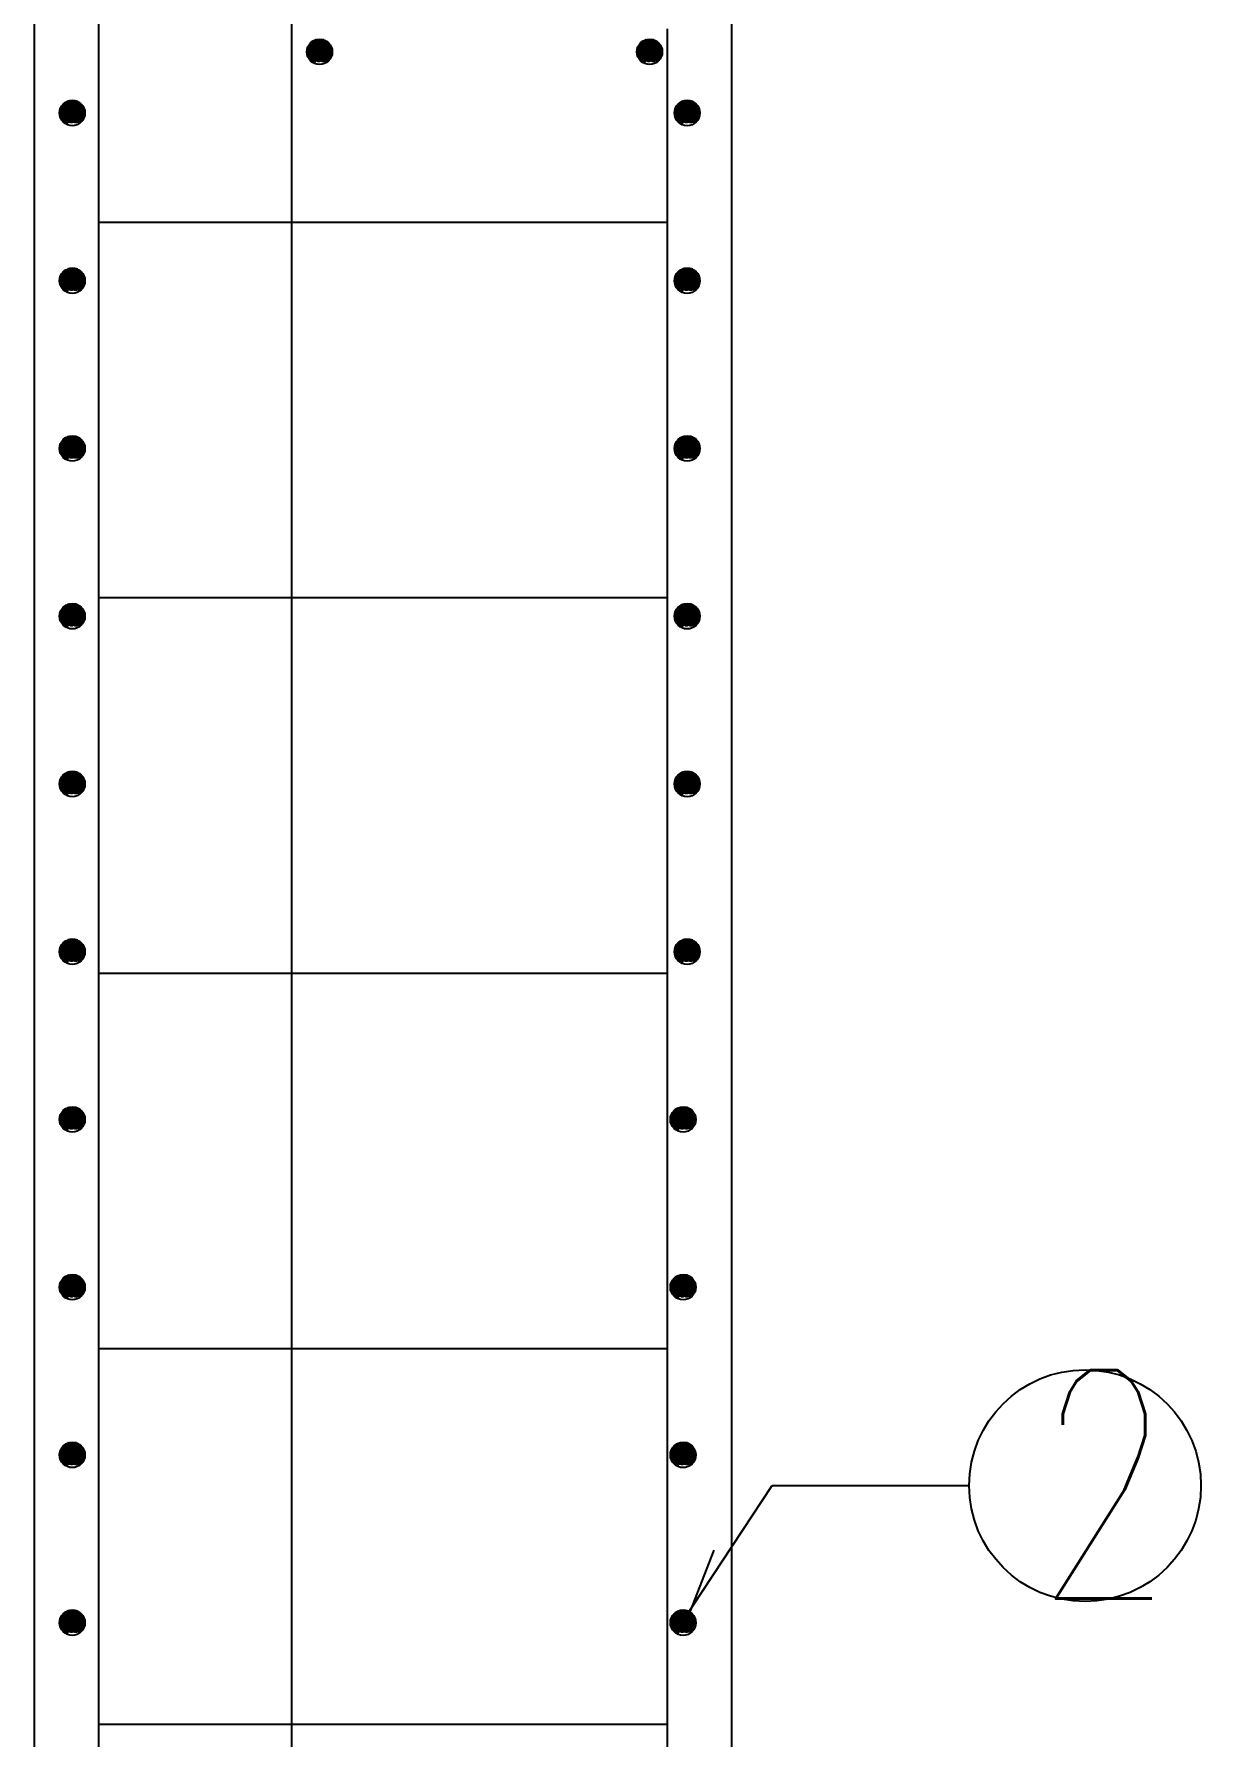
# Model space of a CAD drawing. Extents: x 5781 to 12795, y 1434 to 2653.
# Drawn here: x 8688.27 to 8703.6, y 2017.48 to 2039.85 of the extents above; entities that cross this region are included whole.
import ezdxf

# ---------------------------------------------------------------- set-up
doc = ezdxf.new("R2010")
doc.units = 0
doc.header["$LTSCALE"] = 5
doc.layers.get('0').update_dxf_attribs({"linetype": 'CONTINUOUS'})
for name, color, linetype in [('尺寸标注', 4, 'CONTINUOUS'), ('文字字符', 7, 'CONTINUOUS'), ('补充', 1, 'CONTINUOUS')]:
    doc.layers.add(name, color=color, linetype=linetype)
doc.styles.get("Standard").update_dxf_attribs({"font": 'simplex1.shx', "width": 0.7, "bigfont": 'hztxt.shx'})

msp = doc.modelspace()

# ---------------------------------------------------------------- hatches: boundary and pattern name
h = msp.add_hatch()
h.set_pattern_fill('BRICK', color=3, scale=0.451007, style=0)
h.set_pattern_definition([(180, (14703.76213, 3401.70182), (0, -0.1127516779), []), (270, (14703.76213, 3401.70182), (0.225503356, -1e-17), [0.112751678, -0.112751678]), (270, (14703.64938, 3401.70182), (0.225503356, -1e-17), [-0.112751678, 0.112751678])])
h.paths.add_polyline_path([(8692.1899, 2039.6119, 1.0000006), (8691.8562, 2039.6119, 1.0000006)])
h = msp.add_hatch()
h.set_pattern_fill('EARTH', color=3, scale=0.112752, style=0)
h.set_pattern_definition([(180, (10199.48768, 2380.046467), (-0.02818791946, -0.02818791946), [0.0281879195, -0.0281879195]), (180, (10199.48768, 2380.035897), (-0.02818791946, -0.02818791946), [0.0281879195, -0.0281879195]), (180, (10199.48768, 2380.025327), (-0.02818791946, -0.02818791946), [0.0281879195, -0.0281879195]), (270, (10199.484157, 2380.021803), (0.02818791946, -0.02818791946), [0.0281879195, -0.0281879195]), (270, (10199.473587, 2380.021803), (0.02818791946, -0.02818791946), [0.0281879195, -0.0281879195]), (270, (10199.463016, 2380.021803), (0.02818791946, -0.02818791946), [0.0281879195, -0.0281879195])])
h.paths.add_polyline_path([(8691.918, 2039.4823), (8692.0417, 2039.4823), (8692.0417, 2039.7778, 0.4474167), (8691.8562, 2039.6119, 0.2262272)])
h.paths.add_polyline_path([(8692.0417, 2039.4823), (8692.1281, 2039.4823, 0.2262272), (8692.1899, 2039.6119, 0.3817721), (8692.0417, 2039.7778)])
h = msp.add_hatch()
h.set_pattern_fill('BRICK', color=3, scale=0.451007, style=0)
h.set_pattern_definition([(180, (14708.09813, 3401.70182), (0, -0.1127516779), []), (270, (14708.09813, 3401.70182), (0.225503356, -1e-17), [0.112751678, -0.112751678]), (270, (14707.98538, 3401.70182), (0.225503356, -1e-17), [-0.112751678, 0.112751678])])
h.paths.add_polyline_path([(8696.5259, 2039.6119, 1.0000006), (8696.1922, 2039.6119, 1.0000006)])
h = msp.add_hatch()
h.set_pattern_fill('EARTH', color=3, scale=0.112752, style=0)
h.set_pattern_definition([(180, (10203.823687, 2380.046467), (-0.02818791946, -0.02818791946), [0.0281879195, -0.0281879195]), (180, (10203.823687, 2380.035897), (-0.02818791946, -0.02818791946), [0.0281879195, -0.0281879195]), (180, (10203.823687, 2380.025327), (-0.02818791946, -0.02818791946), [0.0281879195, -0.0281879195]), (270, (10203.820164, 2380.021803), (0.02818791946, -0.02818791946), [0.0281879195, -0.0281879195]), (270, (10203.809593, 2380.021803), (0.02818791946, -0.02818791946), [0.0281879195, -0.0281879195]), (270, (10203.799023, 2380.021803), (0.02818791946, -0.02818791946), [0.0281879195, -0.0281879195])])
h.paths.add_polyline_path([(8696.254, 2039.4823), (8696.3777, 2039.4823), (8696.3777, 2039.7778, 0.4474167), (8696.1922, 2039.6119, 0.2262272)])
h.paths.add_polyline_path([(8696.3777, 2039.4823), (8696.4641, 2039.4823, 0.2262272), (8696.5259, 2039.6119, 0.3817721), (8696.3777, 2039.7778)])
h = msp.add_hatch()
h.set_pattern_fill('EARTH', color=3, scale=0.112752, style=0)
h.set_pattern_definition([(180, (10196.23928, 2379.243206), (-0.02818791946, -0.02818791946), [0.0281879195, -0.0281879195]), (180, (10196.23928, 2379.232636), (-0.02818791946, -0.02818791946), [0.0281879195, -0.0281879195]), (180, (10196.23928, 2379.222065), (-0.02818791946, -0.02818791946), [0.0281879195, -0.0281879195]), (270, (10196.235756, 2379.218542), (0.02818791946, -0.02818791946), [0.0281879195, -0.0281879195]), (270, (10196.225185, 2379.218542), (0.02818791946, -0.02818791946), [0.0281879195, -0.0281879195]), (270, (10196.214615, 2379.218542), (0.02818791946, -0.02818791946), [0.0281879195, -0.0281879195])])
h.paths.add_polyline_path([(8688.6696, 2038.679), (8688.7933, 2038.679), (8688.7933, 2038.9745, 0.4474167), (8688.6078, 2038.8087, 0.2262272)])
h.paths.add_polyline_path([(8688.7933, 2038.679), (8688.8797, 2038.679, 0.2262272), (8688.9415, 2038.8087, 0.3817721), (8688.7933, 2038.9745)])
h = msp.add_hatch()
h.set_pattern_fill('BRICK', color=3, scale=0.451007, style=0)
h.set_pattern_definition([(180, (14700.51373, 3400.89856), (0, -0.1127516779), []), (270, (14700.51373, 3400.89856), (0.225503356, -1e-17), [0.112751678, -0.112751678]), (270, (14700.40097, 3400.89856), (0.225503356, -1e-17), [-0.112751678, 0.112751678])])
h.paths.add_polyline_path([(8688.9415, 2038.8087, 1.0000006), (8688.6078, 2038.8087, 1.0000006)])
h = msp.add_hatch()
h.set_pattern_fill('BRICK', color=3, scale=0.451007, style=0)
h.set_pattern_definition([(180, (14708.59126, 3400.89856), (0, -0.1127516779), []), (270, (14708.59126, 3400.89856), (0.225503356, -1e-17), [0.112751678, -0.112751678]), (270, (14708.4785, 3400.89856), (0.225503356, -1e-17), [-0.112751678, 0.112751678])])
h.paths.add_polyline_path([(8697.0191, 2038.8087, 1.0000006), (8696.6853, 2038.8087, 1.0000006)])
h = msp.add_hatch()
h.set_pattern_fill('EARTH', color=3, scale=0.112752, style=0)
h.set_pattern_definition([(180, (10204.316816, 2379.243206), (-0.02818791946, -0.02818791946), [0.0281879195, -0.0281879195]), (180, (10204.316816, 2379.232636), (-0.02818791946, -0.02818791946), [0.0281879195, -0.0281879195]), (180, (10204.316816, 2379.222065), (-0.02818791946, -0.02818791946), [0.0281879195, -0.0281879195]), (270, (10204.313292, 2379.218542), (0.02818791946, -0.02818791946), [0.0281879195, -0.0281879195]), (270, (10204.302722, 2379.218542), (0.02818791946, -0.02818791946), [0.0281879195, -0.0281879195]), (270, (10204.29215, 2379.218542), (0.02818791946, -0.02818791946), [0.0281879195, -0.0281879195])])
h.paths.add_polyline_path([(8696.7472, 2038.679), (8696.8709, 2038.679), (8696.8709, 2038.9745, 0.4474167), (8696.6853, 2038.8087, 0.2262272)])
h.paths.add_polyline_path([(8696.8709, 2038.679), (8696.9572, 2038.679, 0.2262272), (8697.0191, 2038.8087, 0.3817721), (8696.8709, 2038.9745)])
h = msp.add_hatch()
h.set_pattern_fill('EARTH', color=3, scale=0.112752, style=0)
h.set_pattern_definition([(180, (10196.23928, 2377.039616), (-0.02818791946, -0.02818791946), [0.0281879195, -0.0281879195]), (180, (10196.23928, 2377.029045), (-0.02818791946, -0.02818791946), [0.0281879195, -0.0281879195]), (180, (10196.23928, 2377.018475), (-0.02818791946, -0.02818791946), [0.0281879195, -0.0281879195]), (270, (10196.235756, 2377.01495), (0.02818791946, -0.02818791946), [0.0281879195, -0.0281879195]), (270, (10196.225185, 2377.01495), (0.02818791946, -0.02818791946), [0.0281879195, -0.0281879195]), (270, (10196.214615, 2377.01495), (0.02818791946, -0.02818791946), [0.0281879195, -0.0281879195])])
h.paths.add_polyline_path([(8688.6696, 2036.4754), (8688.7933, 2036.4754), (8688.7933, 2036.7709, 0.4474167), (8688.6078, 2036.6051, 0.2262272)])
h.paths.add_polyline_path([(8688.7933, 2036.4754), (8688.8797, 2036.4754, 0.2262272), (8688.9415, 2036.6051, 0.3817721), (8688.7933, 2036.7709)])
h = msp.add_hatch()
h.set_pattern_fill('BRICK', color=3, scale=0.451007, style=0)
h.set_pattern_definition([(180, (14700.51373, 3398.69497), (0, -0.1127516779), []), (270, (14700.51373, 3398.69497), (0.225503356, -1e-17), [0.112751678, -0.112751678]), (270, (14700.40097, 3398.69497), (0.225503356, -1e-17), [-0.112751678, 0.112751678])])
h.paths.add_polyline_path([(8688.9415, 2036.6051, 1.0000006), (8688.6078, 2036.6051, 1.0000006)])
h = msp.add_hatch()
h.set_pattern_fill('BRICK', color=3, scale=0.451007, style=0)
h.set_pattern_definition([(180, (14708.59126, 3398.69497), (0, -0.1127516779), []), (270, (14708.59126, 3398.69497), (0.225503356, -1e-17), [0.112751678, -0.112751678]), (270, (14708.4785, 3398.69497), (0.225503356, -1e-17), [-0.112751678, 0.112751678])])
h.paths.add_polyline_path([(8697.0191, 2036.6051, 1.0000006), (8696.6853, 2036.6051, 1.0000006)])
h = msp.add_hatch()
h.set_pattern_fill('EARTH', color=3, scale=0.112752, style=0)
h.set_pattern_definition([(180, (10204.316816, 2377.039616), (-0.02818791946, -0.02818791946), [0.0281879195, -0.0281879195]), (180, (10204.316816, 2377.029045), (-0.02818791946, -0.02818791946), [0.0281879195, -0.0281879195]), (180, (10204.316816, 2377.018475), (-0.02818791946, -0.02818791946), [0.0281879195, -0.0281879195]), (270, (10204.313292, 2377.01495), (0.02818791946, -0.02818791946), [0.0281879195, -0.0281879195]), (270, (10204.302722, 2377.01495), (0.02818791946, -0.02818791946), [0.0281879195, -0.0281879195]), (270, (10204.29215, 2377.01495), (0.02818791946, -0.02818791946), [0.0281879195, -0.0281879195])])
h.paths.add_polyline_path([(8696.7472, 2036.4754), (8696.8709, 2036.4754), (8696.8709, 2036.7709, 0.4474167), (8696.6853, 2036.6051, 0.2262272)])
h.paths.add_polyline_path([(8696.8709, 2036.4754), (8696.9572, 2036.4754, 0.2262272), (8697.0191, 2036.6051, 0.3817721), (8696.8709, 2036.7709)])
h = msp.add_hatch()
h.set_pattern_fill('EARTH', color=3, scale=0.112752, style=0)
h.set_pattern_definition([(180, (10196.23928, 2374.836025), (-0.02818791946, -0.02818791946), [0.0281879195, -0.0281879195]), (180, (10196.23928, 2374.825455), (-0.02818791946, -0.02818791946), [0.0281879195, -0.0281879195]), (180, (10196.23928, 2374.814884), (-0.02818791946, -0.02818791946), [0.0281879195, -0.0281879195]), (270, (10196.235756, 2374.81136), (0.02818791946, -0.02818791946), [0.0281879195, -0.0281879195]), (270, (10196.225185, 2374.81136), (0.02818791946, -0.02818791946), [0.0281879195, -0.0281879195]), (270, (10196.214615, 2374.81136), (0.02818791946, -0.02818791946), [0.0281879195, -0.0281879195])])
h.paths.add_polyline_path([(8688.6696, 2034.2718), (8688.7933, 2034.2718), (8688.7933, 2034.5673, 0.4474167), (8688.6078, 2034.4015, 0.2262272)])
h.paths.add_polyline_path([(8688.7933, 2034.2718), (8688.8797, 2034.2718, 0.2262272), (8688.9415, 2034.4015, 0.3817721), (8688.7933, 2034.5673)])
h = msp.add_hatch()
h.set_pattern_fill('BRICK', color=3, scale=0.451007, style=0)
h.set_pattern_definition([(180, (14700.51373, 3396.49138), (0, -0.1127516779), []), (270, (14700.51373, 3396.49138), (0.225503356, -1e-17), [0.112751678, -0.112751678]), (270, (14700.40097, 3396.49138), (0.225503356, -1e-17), [-0.112751678, 0.112751678])])
h.paths.add_polyline_path([(8688.9415, 2034.4015, 1.0000006), (8688.6078, 2034.4015, 1.0000006)])
h = msp.add_hatch()
h.set_pattern_fill('BRICK', color=3, scale=0.451007, style=0)
h.set_pattern_definition([(180, (14708.59126, 3396.49138), (0, -0.1127516779), []), (270, (14708.59126, 3396.49138), (0.225503356, -1e-17), [0.112751678, -0.112751678]), (270, (14708.4785, 3396.49138), (0.225503356, -1e-17), [-0.112751678, 0.112751678])])
h.paths.add_polyline_path([(8697.0191, 2034.4015, 1.0000006), (8696.6853, 2034.4015, 1.0000006)])
h = msp.add_hatch()
h.set_pattern_fill('EARTH', color=3, scale=0.112752, style=0)
h.set_pattern_definition([(180, (10204.316816, 2374.836025), (-0.02818791946, -0.02818791946), [0.0281879195, -0.0281879195]), (180, (10204.316816, 2374.825455), (-0.02818791946, -0.02818791946), [0.0281879195, -0.0281879195]), (180, (10204.316816, 2374.814884), (-0.02818791946, -0.02818791946), [0.0281879195, -0.0281879195]), (270, (10204.313292, 2374.81136), (0.02818791946, -0.02818791946), [0.0281879195, -0.0281879195]), (270, (10204.302722, 2374.81136), (0.02818791946, -0.02818791946), [0.0281879195, -0.0281879195]), (270, (10204.29215, 2374.81136), (0.02818791946, -0.02818791946), [0.0281879195, -0.0281879195])])
h.paths.add_polyline_path([(8696.7472, 2034.2718), (8696.8709, 2034.2718), (8696.8709, 2034.5673, 0.4474167), (8696.6853, 2034.4015, 0.2262272)])
h.paths.add_polyline_path([(8696.8709, 2034.2718), (8696.9572, 2034.2718, 0.2262272), (8697.0191, 2034.4015, 0.3817721), (8696.8709, 2034.5673)])
h = msp.add_hatch()
h.set_pattern_fill('EARTH', color=3, scale=0.112752, style=0)
h.set_pattern_definition([(180, (10196.23928, 2372.632434), (-0.02818791946, -0.02818791946), [0.0281879195, -0.0281879195]), (180, (10196.23928, 2372.621864), (-0.02818791946, -0.02818791946), [0.0281879195, -0.0281879195]), (180, (10196.23928, 2372.611293), (-0.02818791946, -0.02818791946), [0.0281879195, -0.0281879195]), (270, (10196.235756, 2372.60777), (0.02818791946, -0.02818791946), [0.0281879195, -0.0281879195]), (270, (10196.225185, 2372.60777), (0.02818791946, -0.02818791946), [0.0281879195, -0.0281879195]), (270, (10196.214615, 2372.60777), (0.02818791946, -0.02818791946), [0.0281879195, -0.0281879195])])
h.paths.add_polyline_path([(8688.6696, 2032.0682), (8688.7933, 2032.0682), (8688.7933, 2032.3637, 0.4474167), (8688.6078, 2032.1979, 0.2262272)])
h.paths.add_polyline_path([(8688.7933, 2032.0682), (8688.8797, 2032.0682, 0.2262272), (8688.9415, 2032.1979, 0.3817721), (8688.7933, 2032.3637)])
h = msp.add_hatch()
h.set_pattern_fill('BRICK', color=3, scale=0.451007, style=0)
h.set_pattern_definition([(180, (14700.51373, 3394.28779), (0, -0.1127516779), []), (270, (14700.51373, 3394.2878), (0.225503356, -1e-17), [0.112751678, -0.112751678]), (270, (14700.40097, 3394.2878), (0.225503356, -1e-17), [-0.112751678, 0.112751678])])
h.paths.add_polyline_path([(8688.9415, 2032.1979, 1.0000006), (8688.6078, 2032.1979, 1.0000006)])
h = msp.add_hatch()
h.set_pattern_fill('BRICK', color=3, scale=0.451007, style=0)
h.set_pattern_definition([(180, (14708.59126, 3394.28779), (0, -0.1127516779), []), (270, (14708.59126, 3394.2878), (0.225503356, -1e-17), [0.112751678, -0.112751678]), (270, (14708.4785, 3394.2878), (0.225503356, -1e-17), [-0.112751678, 0.112751678])])
h.paths.add_polyline_path([(8697.0191, 2032.1979, 1.0000006), (8696.6853, 2032.1979, 1.0000006)])
h = msp.add_hatch()
h.set_pattern_fill('EARTH', color=3, scale=0.112752, style=0)
h.set_pattern_definition([(180, (10204.316816, 2372.632434), (-0.02818791946, -0.02818791946), [0.0281879195, -0.0281879195]), (180, (10204.316816, 2372.621864), (-0.02818791946, -0.02818791946), [0.0281879195, -0.0281879195]), (180, (10204.316816, 2372.611293), (-0.02818791946, -0.02818791946), [0.0281879195, -0.0281879195]), (270, (10204.313292, 2372.60777), (0.02818791946, -0.02818791946), [0.0281879195, -0.0281879195]), (270, (10204.302722, 2372.60777), (0.02818791946, -0.02818791946), [0.0281879195, -0.0281879195]), (270, (10204.29215, 2372.60777), (0.02818791946, -0.02818791946), [0.0281879195, -0.0281879195])])
h.paths.add_polyline_path([(8696.7472, 2032.0682), (8696.8709, 2032.0682), (8696.8709, 2032.3637, 0.4474167), (8696.6853, 2032.1979, 0.2262272)])
h.paths.add_polyline_path([(8696.8709, 2032.0682), (8696.9572, 2032.0682, 0.2262272), (8697.0191, 2032.1979, 0.3817721), (8696.8709, 2032.3637)])
h = msp.add_hatch()
h.set_pattern_fill('EARTH', color=3, scale=0.112752, style=0)
h.set_pattern_definition([(180, (10196.23928, 2370.428844), (-0.02818791946, -0.02818791946), [0.0281879195, -0.0281879195]), (180, (10196.23928, 2370.418273), (-0.02818791946, -0.02818791946), [0.0281879195, -0.0281879195]), (180, (10196.23928, 2370.407703), (-0.02818791946, -0.02818791946), [0.0281879195, -0.0281879195]), (270, (10196.235756, 2370.40418), (0.02818791946, -0.02818791946), [0.0281879195, -0.0281879195]), (270, (10196.225185, 2370.40418), (0.02818791946, -0.02818791946), [0.0281879195, -0.0281879195]), (270, (10196.214615, 2370.40418), (0.02818791946, -0.02818791946), [0.0281879195, -0.0281879195])])
h.paths.add_polyline_path([(8688.6696, 2029.8647), (8688.7933, 2029.8647), (8688.7933, 2030.1601, 0.4474167), (8688.6078, 2029.9943, 0.2262272)])
h.paths.add_polyline_path([(8688.7933, 2029.8647), (8688.8797, 2029.8647, 0.2262272), (8688.9415, 2029.9943, 0.3817721), (8688.7933, 2030.1601)])
h = msp.add_hatch()
h.set_pattern_fill('BRICK', color=3, scale=0.451007, style=0)
h.set_pattern_definition([(180, (14700.51373, 3392.0842), (0, -0.1127516779), []), (270, (14700.51373, 3392.0842), (0.225503356, -1e-17), [0.112751678, -0.112751678]), (270, (14700.40097, 3392.0842), (0.225503356, -1e-17), [-0.112751678, 0.112751678])])
h.paths.add_polyline_path([(8688.9415, 2029.9943, 1.0000006), (8688.6078, 2029.9943, 1.0000006)])
h = msp.add_hatch()
h.set_pattern_fill('BRICK', color=3, scale=0.451007, style=0)
h.set_pattern_definition([(180, (14708.59126, 3392.0842), (0, -0.1127516779), []), (270, (14708.59126, 3392.0842), (0.225503356, -1e-17), [0.112751678, -0.112751678]), (270, (14708.4785, 3392.0842), (0.225503356, -1e-17), [-0.112751678, 0.112751678])])
h.paths.add_polyline_path([(8697.0191, 2029.9943, 1.0000006), (8696.6853, 2029.9943, 1.0000006)])
h = msp.add_hatch()
h.set_pattern_fill('EARTH', color=3, scale=0.112752, style=0)
h.set_pattern_definition([(180, (10204.316816, 2370.428844), (-0.02818791946, -0.02818791946), [0.0281879195, -0.0281879195]), (180, (10204.316816, 2370.418273), (-0.02818791946, -0.02818791946), [0.0281879195, -0.0281879195]), (180, (10204.316816, 2370.407703), (-0.02818791946, -0.02818791946), [0.0281879195, -0.0281879195]), (270, (10204.313292, 2370.40418), (0.02818791946, -0.02818791946), [0.0281879195, -0.0281879195]), (270, (10204.302722, 2370.40418), (0.02818791946, -0.02818791946), [0.0281879195, -0.0281879195]), (270, (10204.29215, 2370.40418), (0.02818791946, -0.02818791946), [0.0281879195, -0.0281879195])])
h.paths.add_polyline_path([(8696.7472, 2029.8647), (8696.8709, 2029.8647), (8696.8709, 2030.1601, 0.4474167), (8696.6853, 2029.9943, 0.2262272)])
h.paths.add_polyline_path([(8696.8709, 2029.8647), (8696.9572, 2029.8647, 0.2262272), (8697.0191, 2029.9943, 0.3817721), (8696.8709, 2030.1601)])
h = msp.add_hatch()
h.set_pattern_fill('EARTH', color=3, scale=0.112752, style=0)
h.set_pattern_definition([(180, (10196.23928, 2368.225253), (-0.02818791946, -0.02818791946), [0.0281879195, -0.0281879195]), (180, (10196.23928, 2368.214683), (-0.02818791946, -0.02818791946), [0.0281879195, -0.0281879195]), (180, (10196.23928, 2368.204112), (-0.02818791946, -0.02818791946), [0.0281879195, -0.0281879195]), (270, (10196.235756, 2368.20059), (0.02818791946, -0.02818791946), [0.0281879195, -0.0281879195]), (270, (10196.225185, 2368.20059), (0.02818791946, -0.02818791946), [0.0281879195, -0.0281879195]), (270, (10196.214615, 2368.20059), (0.02818791946, -0.02818791946), [0.0281879195, -0.0281879195])])
h.paths.add_polyline_path([(8688.6696, 2027.6611), (8688.7933, 2027.6611), (8688.7933, 2027.9566, 0.4474167), (8688.6078, 2027.7907, 0.2262272)])
h.paths.add_polyline_path([(8688.7933, 2027.6611), (8688.8797, 2027.6611, 0.2262272), (8688.9415, 2027.7907, 0.3817721), (8688.7933, 2027.9566)])
h = msp.add_hatch()
h.set_pattern_fill('BRICK', color=3, scale=0.451007, style=0)
h.set_pattern_definition([(180, (14700.51373, 3389.88061), (0, -0.1127516779), []), (270, (14700.51373, 3389.8806), (0.225503356, -1e-17), [0.112751678, -0.112751678]), (270, (14700.40097, 3389.8806), (0.225503356, -1e-17), [-0.112751678, 0.112751678])])
h.paths.add_polyline_path([(8688.9415, 2027.7907, 1.0000006), (8688.6078, 2027.7907, 1.0000006)])
h = msp.add_hatch()
h.set_pattern_fill('BRICK', color=3, scale=0.451007, style=0)
h.set_pattern_definition([(180, (14708.59126, 3389.88061), (0, -0.1127516779), []), (270, (14708.59126, 3389.8806), (0.225503356, -1e-17), [0.112751678, -0.112751678]), (270, (14708.4785, 3389.8806), (0.225503356, -1e-17), [-0.112751678, 0.112751678])])
h.paths.add_polyline_path([(8697.0191, 2027.7907, 1.0000006), (8696.6853, 2027.7907, 1.0000006)])
h = msp.add_hatch()
h.set_pattern_fill('EARTH', color=3, scale=0.112752, style=0)
h.set_pattern_definition([(180, (10204.316816, 2368.225253), (-0.02818791946, -0.02818791946), [0.0281879195, -0.0281879195]), (180, (10204.316816, 2368.214683), (-0.02818791946, -0.02818791946), [0.0281879195, -0.0281879195]), (180, (10204.316816, 2368.204112), (-0.02818791946, -0.02818791946), [0.0281879195, -0.0281879195]), (270, (10204.313292, 2368.20059), (0.02818791946, -0.02818791946), [0.0281879195, -0.0281879195]), (270, (10204.302722, 2368.20059), (0.02818791946, -0.02818791946), [0.0281879195, -0.0281879195]), (270, (10204.29215, 2368.20059), (0.02818791946, -0.02818791946), [0.0281879195, -0.0281879195])])
h.paths.add_polyline_path([(8696.7472, 2027.6611), (8696.8709, 2027.6611), (8696.8709, 2027.9566, 0.4474167), (8696.6853, 2027.7907, 0.2262272)])
h.paths.add_polyline_path([(8696.8709, 2027.6611), (8696.9572, 2027.6611, 0.2262272), (8697.0191, 2027.7907, 0.3817721), (8696.8709, 2027.9566)])
h = msp.add_hatch()
h.set_pattern_fill('EARTH', color=3, scale=0.112752, style=0)
h.set_pattern_definition([(180, (10196.23928, 2366.021663), (-0.02818791946, -0.02818791946), [0.0281879195, -0.0281879195]), (180, (10196.23928, 2366.011092), (-0.02818791946, -0.02818791946), [0.0281879195, -0.0281879195]), (180, (10196.23928, 2366.000522), (-0.02818791946, -0.02818791946), [0.0281879195, -0.0281879195]), (270, (10196.235756, 2365.996998), (0.02818791946, -0.02818791946), [0.0281879195, -0.0281879195]), (270, (10196.225185, 2365.996998), (0.02818791946, -0.02818791946), [0.0281879195, -0.0281879195]), (270, (10196.214615, 2365.996998), (0.02818791946, -0.02818791946), [0.0281879195, -0.0281879195])])
h.paths.add_polyline_path([(8688.6696, 2025.4575), (8688.7933, 2025.4575), (8688.7933, 2025.753, 0.4474167), (8688.6078, 2025.5871, 0.2262272)])
h.paths.add_polyline_path([(8688.7933, 2025.4575), (8688.8797, 2025.4575, 0.2262272), (8688.9415, 2025.5871, 0.3817721), (8688.7933, 2025.753)])
h = msp.add_hatch()
h.set_pattern_fill('BRICK', color=3, scale=0.451007, style=0)
h.set_pattern_definition([(180, (14700.51373, 3387.67702), (0, -0.1127516779), []), (270, (14700.51373, 3387.67702), (0.225503356, -1e-17), [0.112751678, -0.112751678]), (270, (14700.40097, 3387.67702), (0.225503356, -1e-17), [-0.112751678, 0.112751678])])
h.paths.add_polyline_path([(8688.9415, 2025.5871, 1.0000006), (8688.6078, 2025.5871, 1.0000006)])
h = msp.add_hatch()
h.set_pattern_fill('EARTH', color=3, scale=0.112752, style=0)
h.set_pattern_definition([(180, (10204.262937, 2366.021663), (-0.02818791946, -0.02818791946), [0.0281879195, -0.0281879195]), (180, (10204.262937, 2366.011092), (-0.02818791946, -0.02818791946), [0.0281879195, -0.0281879195]), (180, (10204.262937, 2366.000522), (-0.02818791946, -0.02818791946), [0.0281879195, -0.0281879195]), (270, (10204.259414, 2365.996998), (0.02818791946, -0.02818791946), [0.0281879195, -0.0281879195]), (270, (10204.248843, 2365.996998), (0.02818791946, -0.02818791946), [0.0281879195, -0.0281879195]), (270, (10204.238273, 2365.996998), (0.02818791946, -0.02818791946), [0.0281879195, -0.0281879195])])
h.paths.add_polyline_path([(8696.6933, 2025.4575), (8696.817, 2025.4575), (8696.817, 2025.753, 0.4474167), (8696.6315, 2025.5871, 0.2262272)])
h.paths.add_polyline_path([(8696.817, 2025.4575), (8696.9034, 2025.4575, 0.2262272), (8696.9652, 2025.5871, 0.3817721), (8696.817, 2025.753)])
h = msp.add_hatch()
h.set_pattern_fill('BRICK', color=3, scale=0.451007, style=0)
h.set_pattern_definition([(180, (14708.53738, 3387.67702), (0, -0.1127516779), []), (270, (14708.53738, 3387.67702), (0.225503356, -1e-17), [0.112751678, -0.112751678]), (270, (14708.42463, 3387.67702), (0.225503356, -1e-17), [-0.112751678, 0.112751678])])
h.paths.add_polyline_path([(8696.9652, 2025.5871, 1.0000006), (8696.6315, 2025.5871, 1.0000006)])
h = msp.add_hatch()
h.set_pattern_fill('EARTH', color=3, scale=0.112752, style=0)
h.set_pattern_definition([(180, (10196.23928, 2363.818072), (-0.02818791946, -0.02818791946), [0.0281879195, -0.0281879195]), (180, (10196.23928, 2363.807502), (-0.02818791946, -0.02818791946), [0.0281879195, -0.0281879195]), (180, (10196.23928, 2363.79693), (-0.02818791946, -0.02818791946), [0.0281879195, -0.0281879195]), (270, (10196.235756, 2363.793408), (0.02818791946, -0.02818791946), [0.0281879195, -0.0281879195]), (270, (10196.225185, 2363.793408), (0.02818791946, -0.02818791946), [0.0281879195, -0.0281879195]), (270, (10196.214615, 2363.793408), (0.02818791946, -0.02818791946), [0.0281879195, -0.0281879195])])
h.paths.add_polyline_path([(8688.6696, 2023.2539), (8688.7933, 2023.2539), (8688.7933, 2023.5494, 0.4474167), (8688.6078, 2023.3835, 0.2262272)])
h.paths.add_polyline_path([(8688.7933, 2023.2539), (8688.8797, 2023.2539, 0.2262272), (8688.9415, 2023.3835, 0.3817721), (8688.7933, 2023.5494)])
h = msp.add_hatch()
h.set_pattern_fill('BRICK', color=3, scale=0.451007, style=0)
h.set_pattern_definition([(180, (14700.51373, 3385.47343), (0, -0.1127516779), []), (270, (14700.51373, 3385.47343), (0.225503356, -1e-17), [0.112751678, -0.112751678]), (270, (14700.40097, 3385.47343), (0.225503356, -1e-17), [-0.112751678, 0.112751678])])
h.paths.add_polyline_path([(8688.9415, 2023.3835, 1.0000006), (8688.6078, 2023.3835, 1.0000006)])
h = msp.add_hatch()
h.set_pattern_fill('EARTH', color=3, scale=0.112752, style=0)
h.set_pattern_definition([(180, (10204.262937, 2363.818072), (-0.02818791946, -0.02818791946), [0.0281879195, -0.0281879195]), (180, (10204.262937, 2363.807502), (-0.02818791946, -0.02818791946), [0.0281879195, -0.0281879195]), (180, (10204.262937, 2363.79693), (-0.02818791946, -0.02818791946), [0.0281879195, -0.0281879195]), (270, (10204.259414, 2363.793408), (0.02818791946, -0.02818791946), [0.0281879195, -0.0281879195]), (270, (10204.248843, 2363.793408), (0.02818791946, -0.02818791946), [0.0281879195, -0.0281879195]), (270, (10204.238273, 2363.793408), (0.02818791946, -0.02818791946), [0.0281879195, -0.0281879195])])
h.paths.add_polyline_path([(8696.6933, 2023.2539), (8696.817, 2023.2539), (8696.817, 2023.5494, 0.4474167), (8696.6315, 2023.3835, 0.2262272)])
h.paths.add_polyline_path([(8696.817, 2023.2539), (8696.9034, 2023.2539, 0.2262272), (8696.9652, 2023.3835, 0.3817721), (8696.817, 2023.5494)])
h = msp.add_hatch()
h.set_pattern_fill('BRICK', color=3, scale=0.451007, style=0)
h.set_pattern_definition([(180, (14708.53738, 3385.47343), (0, -0.1127516779), []), (270, (14708.53738, 3385.47343), (0.225503356, -1e-17), [0.112751678, -0.112751678]), (270, (14708.42463, 3385.47343), (0.225503356, -1e-17), [-0.112751678, 0.112751678])])
h.paths.add_polyline_path([(8696.9652, 2023.3835, 1.0000006), (8696.6315, 2023.3835, 1.0000006)])
h = msp.add_hatch()
h.set_pattern_fill('EARTH', color=3, scale=0.112752, style=0)
h.set_pattern_definition([(180, (10196.23928, 2361.61448), (-0.02818791946, -0.02818791946), [0.0281879195, -0.0281879195]), (180, (10196.23928, 2361.60391), (-0.02818791946, -0.02818791946), [0.0281879195, -0.0281879195]), (180, (10196.23928, 2361.59334), (-0.02818791946, -0.02818791946), [0.0281879195, -0.0281879195]), (270, (10196.235756, 2361.589817), (0.02818791946, -0.02818791946), [0.0281879195, -0.0281879195]), (270, (10196.225185, 2361.589817), (0.02818791946, -0.02818791946), [0.0281879195, -0.0281879195]), (270, (10196.214615, 2361.589817), (0.02818791946, -0.02818791946), [0.0281879195, -0.0281879195])])
h.paths.add_polyline_path([(8688.6696, 2021.0503), (8688.7933, 2021.0503), (8688.7933, 2021.3458, 0.4474167), (8688.6078, 2021.18, 0.2262272)])
h.paths.add_polyline_path([(8688.7933, 2021.0503), (8688.8797, 2021.0503, 0.2262272), (8688.9415, 2021.18, 0.3817721), (8688.7933, 2021.3458)])
h = msp.add_hatch()
h.set_pattern_fill('BRICK', color=3, scale=0.451007, style=0)
h.set_pattern_definition([(180, (14700.51373, 3383.26984), (0, -0.1127516779), []), (270, (14700.51373, 3383.26984), (0.225503356, -1e-17), [0.112751678, -0.112751678]), (270, (14700.40097, 3383.26984), (0.225503356, -1e-17), [-0.112751678, 0.112751678])])
h.paths.add_polyline_path([(8688.9415, 2021.18, 1.0000006), (8688.6078, 2021.18, 1.0000006)])
h = msp.add_hatch()
h.set_pattern_fill('EARTH', color=3, scale=0.112752, style=0)
h.set_pattern_definition([(180, (10204.262937, 2361.61448), (-0.02818791946, -0.02818791946), [0.0281879195, -0.0281879195]), (180, (10204.262937, 2361.60391), (-0.02818791946, -0.02818791946), [0.0281879195, -0.0281879195]), (180, (10204.262937, 2361.59334), (-0.02818791946, -0.02818791946), [0.0281879195, -0.0281879195]), (270, (10204.259414, 2361.589817), (0.02818791946, -0.02818791946), [0.0281879195, -0.0281879195]), (270, (10204.248843, 2361.589817), (0.02818791946, -0.02818791946), [0.0281879195, -0.0281879195]), (270, (10204.238273, 2361.589817), (0.02818791946, -0.02818791946), [0.0281879195, -0.0281879195])])
h.paths.add_polyline_path([(8696.6933, 2021.0503), (8696.817, 2021.0503), (8696.817, 2021.3458, 0.4474167), (8696.6315, 2021.18, 0.2262272)])
h.paths.add_polyline_path([(8696.817, 2021.0503), (8696.9034, 2021.0503, 0.2262272), (8696.9652, 2021.18, 0.3817721), (8696.817, 2021.3458)])
h = msp.add_hatch()
h.set_pattern_fill('BRICK', color=3, scale=0.451007, style=0)
h.set_pattern_definition([(180, (14708.53738, 3383.26984), (0, -0.1127516779), []), (270, (14708.53738, 3383.26984), (0.225503356, -1e-17), [0.112751678, -0.112751678]), (270, (14708.42463, 3383.26984), (0.225503356, -1e-17), [-0.112751678, 0.112751678])])
h.paths.add_polyline_path([(8696.9652, 2021.18, 1.0000006), (8696.6315, 2021.18, 1.0000006)])
h = msp.add_hatch()
h.set_pattern_fill('EARTH', color=3, scale=0.112752, style=0)
h.set_pattern_definition([(180, (10196.23928, 2359.41089), (-0.02818791946, -0.02818791946), [0.0281879195, -0.0281879195]), (180, (10196.23928, 2359.40032), (-0.02818791946, -0.02818791946), [0.0281879195, -0.0281879195]), (180, (10196.23928, 2359.38975), (-0.02818791946, -0.02818791946), [0.0281879195, -0.0281879195]), (270, (10196.235756, 2359.386226), (0.02818791946, -0.02818791946), [0.0281879195, -0.0281879195]), (270, (10196.225185, 2359.386226), (0.02818791946, -0.02818791946), [0.0281879195, -0.0281879195]), (270, (10196.214615, 2359.386226), (0.02818791946, -0.02818791946), [0.0281879195, -0.0281879195])])
h.paths.add_polyline_path([(8688.6696, 2018.8467), (8688.7933, 2018.8467), (8688.7933, 2019.1422, 0.4474167), (8688.6078, 2018.9764, 0.2262272)])
h.paths.add_polyline_path([(8688.7933, 2018.8467), (8688.8797, 2018.8467, 0.2262272), (8688.9415, 2018.9764, 0.3817721), (8688.7933, 2019.1422)])
h = msp.add_hatch()
h.set_pattern_fill('BRICK', color=3, scale=0.451007, style=0)
h.set_pattern_definition([(180, (14700.51373, 3381.06625), (0, -0.1127516779), []), (270, (14700.51373, 3381.06625), (0.225503356, -1e-17), [0.112751678, -0.112751678]), (270, (14700.40097, 3381.06625), (0.225503356, -1e-17), [-0.112751678, 0.112751678])])
h.paths.add_polyline_path([(8688.9415, 2018.9764, 1.0000006), (8688.6078, 2018.9764, 1.0000006)])
h = msp.add_hatch()
h.set_pattern_fill('EARTH', color=3, scale=0.112752, style=0)
h.set_pattern_definition([(180, (10204.262937, 2359.41089), (-0.02818791946, -0.02818791946), [0.0281879195, -0.0281879195]), (180, (10204.262937, 2359.40032), (-0.02818791946, -0.02818791946), [0.0281879195, -0.0281879195]), (180, (10204.262937, 2359.38975), (-0.02818791946, -0.02818791946), [0.0281879195, -0.0281879195]), (270, (10204.259414, 2359.386226), (0.02818791946, -0.02818791946), [0.0281879195, -0.0281879195]), (270, (10204.248843, 2359.386226), (0.02818791946, -0.02818791946), [0.0281879195, -0.0281879195]), (270, (10204.238273, 2359.386226), (0.02818791946, -0.02818791946), [0.0281879195, -0.0281879195])])
h.paths.add_polyline_path([(8696.6933, 2018.8467), (8696.817, 2018.8467), (8696.817, 2019.1422, 0.4474167), (8696.6315, 2018.9764, 0.2262272)])
h.paths.add_polyline_path([(8696.817, 2018.8467), (8696.9034, 2018.8467, 0.2262272), (8696.9652, 2018.9764, 0.3817721), (8696.817, 2019.1422)])
h = msp.add_hatch()
h.set_pattern_fill('BRICK', color=3, scale=0.451007, style=0)
h.set_pattern_definition([(180, (14708.53738, 3381.06625), (0, -0.1127516779), []), (270, (14708.53738, 3381.06625), (0.225503356, -1e-17), [0.112751678, -0.112751678]), (270, (14708.42463, 3381.06625), (0.225503356, -1e-17), [-0.112751678, 0.112751678])])
h.paths.add_polyline_path([(8696.9652, 2018.9764, 1.0000006), (8696.6315, 2018.9764, 1.0000006)])

# ---------------------------------------------------------------- linework, layer by layer
at = {"color": 3}
for p, q in [((8696.8005, 2019.0062), (8697.9699, 2020.7769)), ((8697.9699, 2020.7769), (8700.5573, 2020.7769)), ((8696.8313, 2018.959), (8697.207, 2019.9271))]:
    msp.add_line(p, q, dxfattribs=at)
for centre, radius in [((8692.0231, 2039.6119), 0.1669), ((8696.3591, 2039.6119), 0.1669), ((8688.7747, 2038.8087), 0.1669), ((8696.8522, 2038.8087), 0.1669), ((8688.7747, 2036.6051), 0.1669), ((8696.8522, 2036.6051), 0.1669), ((8688.7747, 2034.4015), 0.1669), ((8696.8522, 2034.4015), 0.1669), ((8688.7747, 2032.1979), 0.1669), ((8696.8522, 2032.1979), 0.1669), ((8688.7747, 2029.9943), 0.1669), ((8696.8522, 2029.9943), 0.1669), ((8688.7747, 2027.7907), 0.1669), ((8696.8522, 2027.7907), 0.1669), ((8688.7747, 2025.5871), 0.1669), ((8696.7983, 2025.5871), 0.1669), ((8688.7747, 2023.3835), 0.1669), ((8696.7983, 2023.3835), 0.1669), ((8702.0795, 2020.7769), 1.5221), ((8688.7747, 2021.18), 0.1669), ((8696.7983, 2021.18), 0.1669), ((8688.7747, 2018.9764), 0.1669), ((8696.7983, 2018.9764), 0.1669)]:
    msp.add_circle(centre, radius, dxfattribs=at)
at = {"layer": '尺寸标注', "color": 0}
for p, q in [((8688.2725, 2071.4427), (8688.2725, 1995.4339)), ((8697.4336, 2071.4427), (8697.4336, 1999.6621))]:
    msp.add_line(p, q, dxfattribs=at)
at = {"layer": '补充', "color": 1}
for p, q in [((8689.1182, 2070.738), (8689.1182, 1996.2796)), ((8691.6551, 2070.738), (8691.6551, 1996.2796)), ((8696.588, 2039.9126), (8696.588, 1996.2796)), ((8696.588, 2037.3714), (8689.1182, 2037.3714)), ((8696.588, 2032.4385), (8689.1182, 2032.4385)), ((8696.588, 2027.5056), (8689.1182, 2027.5056)), ((8696.588, 2022.5727), (8689.1182, 2022.5727)), ((8696.588, 2017.6398), (8689.1182, 2017.6398))]:
    msp.add_line(p, q, dxfattribs=at)

# ---------------------------------------------------------------- texts
at = {"layer": '文字字符', "color": 7, "width": 0.7}
msp.add_text('2', height=3, dxfattribs=at).set_placement((8701.4271, 2019.2918))

doc.saveas('drawing.dxf')
